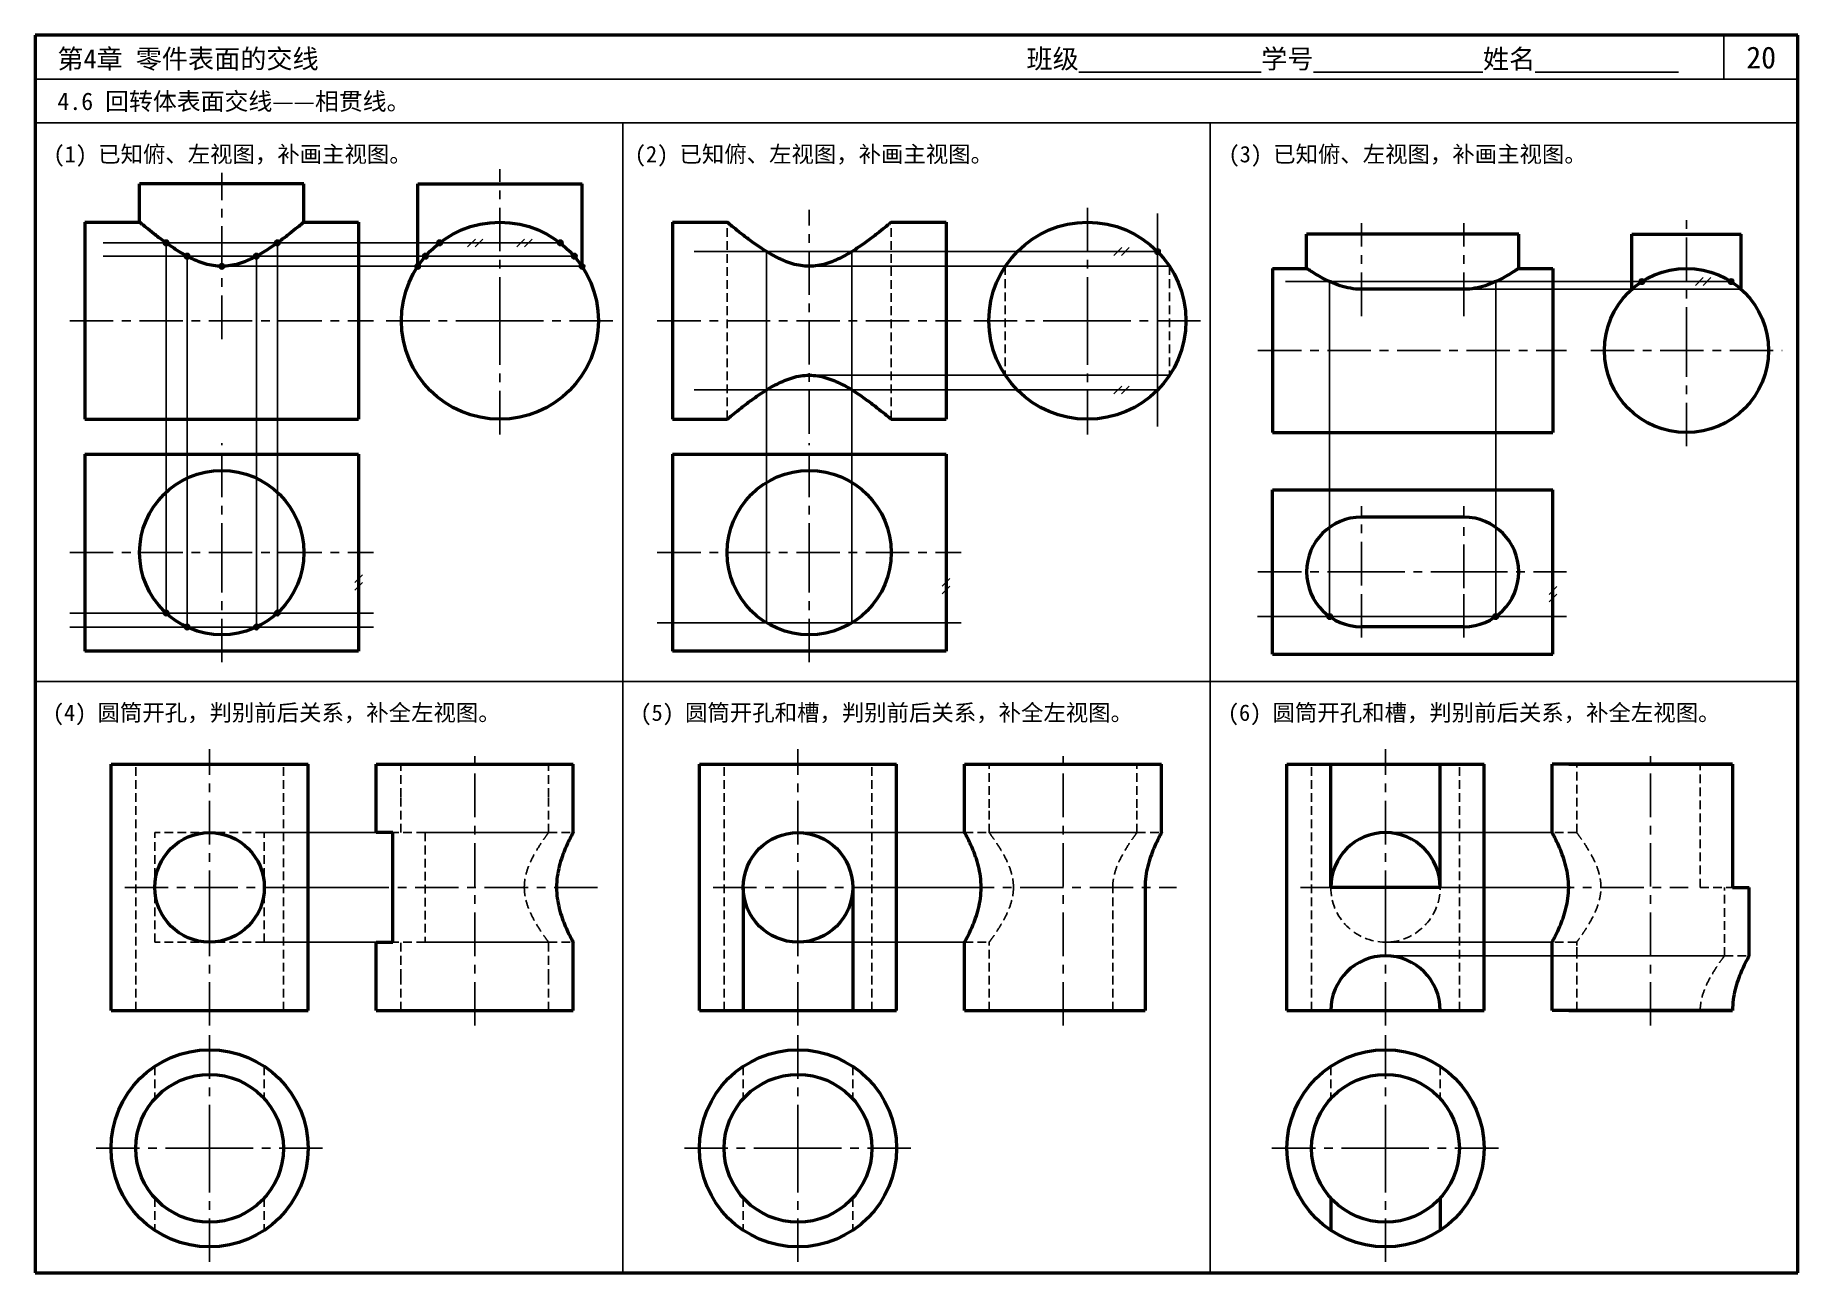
# Model space of a CAD drawing. Header units: millimetres. Extents: x 0 to 322, y 0 to 226.
import ezdxf

# ---------------------------------------------------------------- set-up
doc = ezdxf.new("R2010")
doc.units = ezdxf.units.MM
doc.header["$LTSCALE"] = 0.25
doc.linetypes.add('CENTER', pattern=[50.8, 31.75, -6.35, 6.35, -6.35])
doc.linetypes.add('HIDDEN', pattern=[9.525, 6.35, -3.175])
for name, color, linetype in [('点画线层', 7, 'CENTER'), ('答案', 1, 'Continuous'), ('虚线层', 7, 'HIDDEN'), ('辅助线层', 6, 'Continuous')]:
    doc.layers.add(name, color=color, linetype=linetype)
doc.layers.add('粗实线层', color=7, linetype='Continuous', lineweight=50)
doc.styles.add('宋体', font='SimSun.ttf', dxfattribs={"height": 3.5})

msp = doc.modelspace()

# ---------------------------------------------------------------- hatches: boundary and pattern name
at = {"layer": '答案'}
h = msp.add_hatch(color=256, dxfattribs=at)
h.dxf.hatch_style = 1
edge = h.paths.add_edge_path()
edge.add_arc((34.07, 183.81), 0.5, 0, 360)
at = {"layer": '辅助线层'}
h = msp.add_hatch(color=256, dxfattribs=at)
h.dxf.hatch_style = 1
edge = h.paths.add_edge_path()
edge.add_arc((23.91, 188.09), 0.5, 0, 360)
h = msp.add_hatch(color=256, dxfattribs=at)
h.dxf.hatch_style = 1
edge = h.paths.add_edge_path()
edge.add_arc((44.23, 188.09), 0.5, 0, 360)
h = msp.add_hatch(color=256, dxfattribs=at)
h.dxf.hatch_style = 1
edge = h.paths.add_edge_path()
edge.add_arc((73.86, 188.09), 0.5, 0, 360)
h = msp.add_hatch(color=256, dxfattribs=at)
h.dxf.hatch_style = 1
edge = h.paths.add_edge_path()
edge.add_arc((95.92, 188.09), 0.5, 0, 360)
h = msp.add_hatch(color=256, dxfattribs=at)
h.dxf.hatch_style = 1
edge = h.paths.add_edge_path()
edge.add_arc((205.04, 186.5), 0.5, 0, 360)
h = msp.add_hatch(color=256, dxfattribs=at)
h.dxf.hatch_style = 1
edge = h.paths.add_edge_path()
edge.add_arc((27.74, 185.66), 0.5, 0, 360)
h = msp.add_hatch(color=256, dxfattribs=at)
h.dxf.hatch_style = 1
edge = h.paths.add_edge_path()
edge.add_arc((40.4, 185.66), 0.5, 0, 360)
h = msp.add_hatch(color=256, dxfattribs=at)
h.dxf.hatch_style = 1
edge = h.paths.add_edge_path()
edge.add_arc((69.89, 183.81), 0.5, 0, 360)
h = msp.add_hatch(color=256, dxfattribs=at)
h.dxf.hatch_style = 1
edge = h.paths.add_edge_path()
edge.add_arc((71.29, 185.66), 0.5, 0, 360)
h = msp.add_hatch(color=256, dxfattribs=at)
h.dxf.hatch_style = 1
edge = h.paths.add_edge_path()
edge.add_arc((98.49, 185.66), 0.5, 0, 360)
h = msp.add_hatch(color=256, dxfattribs=at)
h.dxf.hatch_style = 1
edge = h.paths.add_edge_path()
edge.add_arc((99.89, 183.81), 0.5, 0, 360)
h = msp.add_hatch(color=256, dxfattribs=at)
h.dxf.hatch_style = 1
edge = h.paths.add_edge_path()
edge.add_arc((293.52, 181.02), 0.5, 0, 360)
h = msp.add_hatch(color=256, dxfattribs=at)
h.dxf.hatch_style = 1
edge = h.paths.add_edge_path()
edge.add_arc((309.83, 181.02), 0.5, 0, 360)
h = msp.add_hatch(color=256, dxfattribs=at)
h.dxf.hatch_style = 1
edge = h.paths.add_edge_path()
edge.add_arc((23.91, 120.48), 0.5, 0, 360)
h = msp.add_hatch(color=256, dxfattribs=at)
h.dxf.hatch_style = 1
edge = h.paths.add_edge_path()
edge.add_arc((44.23, 120.48), 0.5, 0, 360)
h = msp.add_hatch(color=256, dxfattribs=at)
h.dxf.hatch_style = 1
edge = h.paths.add_edge_path()
edge.add_arc((236.48, 119.84), 0.5, 0, 360)
h = msp.add_hatch(color=256, dxfattribs=at)
h.dxf.hatch_style = 1
edge = h.paths.add_edge_path()
edge.add_arc((266.82, 119.84), 0.5, 0, 360)
h = msp.add_hatch(color=256, dxfattribs=at)
h.dxf.hatch_style = 1
edge = h.paths.add_edge_path()
edge.add_arc((27.74, 117.92), 0.5, 0, 360)
h = msp.add_hatch(color=256, dxfattribs=at)
h.dxf.hatch_style = 1
edge = h.paths.add_edge_path()
edge.add_arc((40.4, 117.92), 0.5, 0, 360)

# ---------------------------------------------------------------- linework, layer by layer
at = {"lineweight": 50}
for p, q in [((322, 226), (0, 226)), ((0, 226), (0, 0)), ((322, 0), (322, 226)), ((0, 0), (322, 0))]:
    msp.add_line(p, q, dxfattribs=at)
for p, q in [((308.49, 218), (308.49, 226)), ((322, 218), (0, 218)), ((322, 210), (0, 210)), ((107.33, 210), (107.33, 0)), ((214.67, 210), (214.67, 0)), ((0, 108), (322, 108))]:
    msp.add_line(p, q)
at = {"layer": '点画线层'}
for p, q in [((84.89, 173.86), (84.89, 201.53)), ((192.22, 173.86), (192.22, 195.54)), ((242.27, 174.72), (242.27, 191.68)), ((261.02, 174.72), (261.02, 191.68)), ((301.67, 168.43), (301.67, 192.33)), ((6.32, 173.86), (61.82, 173.86)), ((64.14, 173.86), (84.89, 173.86)), ((84.89, 153.11), (84.89, 173.86)), ((84.89, 173.86), (105.64, 173.86)), ((113.65, 173.86), (169.15, 173.86)), ((171.47, 173.86), (192.22, 173.86)), ((192.22, 153.11), (192.22, 173.86)), ((192.22, 173.86), (212.97, 173.86)), ((223.39, 168.43), (279.77, 168.43)), ((284.17, 168.43), (319.17, 168.43)), ((301.67, 150.93), (301.67, 168.43)), ((34.07, 128.94), (34.07, 151.51)), ((141.4, 128.94), (141.4, 151.51)), ((242.27, 125.55), (242.27, 139.99)), ((261.02, 125.04), (261.02, 139.99)), ((34.07, 111.51), (34.07, 134.1)), ((141.4, 111.51), (141.4, 134.1)), ((6.32, 131.51), (61.82, 131.51)), ((113.65, 131.51), (169.15, 131.51)), ((242.27, 115.99), (242.27, 129.83)), ((261.02, 115.99), (261.02, 129.83)), ((223.39, 127.99), (242.27, 127.99)), ((242.27, 127.99), (261.02, 127.99)), ((261.02, 127.99), (279.77, 127.99)), ((31.85, 65.53), (31.85, 95.63)), ((80.28, 45.13), (80.28, 95.63)), ((139.35, 65.53), (139.35, 95.63)), ((187.78, 45.13), (187.78, 95.63)), ((246.68, 65.53), (246.68, 95.63)), ((295.11, 45.13), (295.11, 95.63)), ((16.35, 70.38), (47.41, 70.38)), ((123.85, 70.38), (154.91, 70.38)), ((231.18, 70.38), (262.24, 70.38)), ((31.85, 45.13), (31.85, 65.53)), ((139.35, 45.13), (139.35, 65.53)), ((246.68, 45.13), (246.68, 65.53)), ((31.85, 22.72), (31.85, 43.47)), ((139.35, 22.72), (139.35, 43.47)), ((246.68, 22.72), (246.68, 43.47)), ((11.1, 22.72), (31.85, 22.72)), ((31.85, 22.72), (52.6, 22.72)), ((31.85, 1.97), (31.85, 22.72)), ((118.6, 22.72), (139.35, 22.72)), ((139.35, 22.72), (160.1, 22.72)), ((139.35, 1.97), (139.35, 22.72)), ((225.93, 22.72), (246.68, 22.72)), ((246.68, 22.72), (267.43, 22.72)), ((246.68, 1.97), (246.68, 22.72))]:
    msp.add_line(p, q, dxfattribs=at)
at = {"layer": '答案', "linetype": 'CENTER'}
for p, q in [((34.07, 170.51), (34.07, 200.89)), ((141.4, 153.18), (141.4, 194.14)), ((56.69, 70.38), (103.19, 70.38)), ((167.24, 70.38), (208.5, 70.38)), ((273.22, 70.38), (301.96, 70.38))]:
    msp.add_line(p, q, dxfattribs=at)
at = {"layer": '答案', "lineweight": 50}
for p, q in [((49.07, 198.86), (19.07, 198.86)), ((19.07, 191.86), (19.07, 198.86)), ((49.07, 191.86), (49.07, 198.86)), ((9.07, 191.86), (9.07, 155.86)), ((9.07, 191.86), (19.07, 191.86)), ((49.07, 191.86), (59.07, 191.86)), ((59.07, 191.86), (59.07, 155.86)), ((116.4, 191.86), (116.4, 155.86)), ((116.4, 191.86), (126.4, 191.86)), ((156.4, 191.86), (166.4, 191.86)), ((166.4, 191.86), (166.4, 155.86)), ((242.27, 189.68), (232.27, 189.68)), ((232.27, 183.43), (232.27, 189.68)), ((261.02, 189.68), (242.27, 189.68)), ((271.02, 189.68), (261.02, 189.68)), ((271.02, 183.43), (271.02, 189.68)), ((226.02, 183.43), (226.02, 153.43)), ((226.02, 183.43), (232.27, 183.43)), ((271.02, 183.43), (277.27, 183.43)), ((277.27, 183.43), (277.27, 153.43)), ((261.02, 179.61), (242.27, 179.61)), ((9.07, 155.86), (59.07, 155.86)), ((116.4, 155.86), (126.4, 155.86)), ((156.4, 155.86), (166.4, 155.86)), ((226.02, 153.43), (277.27, 153.43)), ((310.08, 92.88), (277.11, 92.88)), ((277.11, 80.38), (277.11, 92.88)), ((310.08, 92.88), (310.08, 70.38)), ((62.28, 80.38), (62.28, 86.88)), ((98.28, 80.38), (98.28, 86.88)), ((169.78, 80.38), (169.78, 84.88)), ((205.78, 80.38), (205.78, 84.88)), ((65.31, 80.38), (62.28, 80.38)), ((65.31, 60.38), (65.31, 80.38)), ((202.75, 70.38), (202.75, 47.88)), ((310.08, 70.38), (313.11, 70.38)), ((313.11, 57.88), (313.11, 70.38)), ((62.28, 60.38), (65.31, 60.38)), ((62.28, 53.88), (62.28, 60.38)), ((98.28, 53.88), (98.28, 60.38)), ((169.78, 47.88), (169.78, 60.38)), ((277.11, 47.88), (277.11, 60.38)), ((169.78, 47.88), (202.75, 47.88)), ((310.08, 47.88), (277.11, 47.88))]:
    msp.add_line(p, q, dxfattribs=at)
at = {"layer": '答案', "linetype": 'HIDDEN'}
for p, q in [((126.4, 155.86), (126.4, 191.86)), ((156.4, 155.86), (156.4, 191.86)), ((281.61, 80.38), (281.61, 92.88)), ((304.18, 70.38), (304.18, 92.88)), ((66.78, 80.38), (66.78, 86.88)), ((93.78, 80.38), (93.78, 86.88)), ((174.28, 80.38), (174.28, 84.88)), ((201.28, 80.38), (201.28, 84.88)), ((71.21, 80.38), (65.31, 80.38)), ((71.21, 80.38), (71.21, 60.38)), ((93.78, 80.38), (98.28, 80.38)), ((169.78, 80.38), (174.28, 80.38)), ((201.28, 80.38), (205.78, 80.38)), ((281.61, 80.38), (277.11, 80.38)), ((196.85, 47.88), (196.85, 70.38)), ((304.18, 70.38), (310.08, 70.38)), ((308.61, 57.88), (308.61, 70.38)), ((71.21, 60.38), (65.31, 60.38)), ((66.78, 53.88), (66.78, 60.38)), ((93.78, 53.88), (93.78, 60.38)), ((93.78, 60.38), (98.28, 60.38)), ((169.78, 60.38), (174.28, 60.38)), ((174.28, 47.88), (174.28, 60.38)), ((281.61, 60.38), (277.11, 60.38)), ((281.61, 47.88), (281.61, 60.38)), ((308.61, 57.88), (313.11, 57.88))]:
    msp.add_line(p, q, dxfattribs=at)
at = {"layer": '答案'}
for p, q in [((165.7, 125.38), (167.11, 126.79)), ((165.7, 123.99), (167.11, 125.4))]:
    msp.add_line(p, q, dxfattribs=at)
msp.add_circle((34.07, 183.81), 0.5, dxfattribs=at)
at = {"layer": '答案', "lineweight": 50}
for points, knots in [([(34.07, 183.81), (33.55, 183.81), (33.03, 183.85), (32.02, 184.01), (31.52, 184.12), (30.04, 184.56), (29.09, 184.96), (27.29, 185.88), (26.44, 186.39), (24.85, 187.41), (24.12, 187.93), (22.84, 188.86), (22.23, 189.32), (21.15, 190.17), (20.67, 190.55), (19.88, 191.19), (19.58, 191.44), (19.27, 191.69), (19.2, 191.76), (19.09, 191.84), (19.07, 191.86), (19.07, 191.86)], [0, 0, 0, 0, 1.5619, 1.5619, 3.123799, 3.123799, 6.247599, 6.247599, 9.371398, 9.371398, 12.495198, 12.495198, 15.492051, 15.492051, 18.488904, 18.488904, 21.485757, 21.485757, 22.984184, 22.984184, 24.482611, 24.482611, 24.482611, 24.482611]), ([(49.07, 191.86), (49.07, 191.86), (49.04, 191.84), (48.94, 191.76), (48.87, 191.69), (48.56, 191.44), (48.25, 191.19), (47.47, 190.55), (46.99, 190.17), (45.91, 189.32), (45.3, 188.86), (44.02, 187.93), (43.29, 187.41), (41.7, 186.39), (40.85, 185.88), (39.05, 184.96), (38.1, 184.56), (36.62, 184.12), (36.12, 184.01), (35.11, 183.85), (34.59, 183.81), (34.07, 183.81)], [73.447832, 73.447832, 73.447832, 73.447832, 74.946258, 74.946258, 76.444685, 76.444685, 79.441538, 79.441538, 82.438391, 82.438391, 85.435244, 85.435244, 88.559044, 88.559044, 91.682843, 91.682843, 94.806643, 94.806643, 96.368542, 96.368542, 97.930442, 97.930442, 97.930442, 97.930442]), ([(141.4, 183.81), (140.88, 183.81), (140.37, 183.85), (139.35, 184.01), (138.85, 184.12), (137.37, 184.56), (136.43, 184.96), (134.62, 185.88), (133.77, 186.39), (132.18, 187.41), (131.45, 187.93), (130.17, 188.86), (129.57, 189.32), (128.48, 190.17), (128, 190.55), (127.22, 191.19), (126.91, 191.44), (126.61, 191.69), (126.53, 191.76), (126.43, 191.84), (126.4, 191.86), (126.4, 191.86)], [0, 0, 0, 0, 1.5619, 1.5619, 3.123799, 3.123799, 6.247599, 6.247599, 9.371398, 9.371398, 12.495198, 12.495198, 15.492051, 15.492051, 18.488904, 18.488904, 21.485757, 21.485757, 22.984184, 22.984184, 24.482611, 24.482611, 24.482611, 24.482611]), ([(156.4, 191.86), (156.4, 191.86), (156.38, 191.84), (156.28, 191.76), (156.2, 191.69), (155.89, 191.44), (155.59, 191.19), (154.8, 190.55), (154.32, 190.17), (153.24, 189.32), (152.64, 188.86), (151.36, 187.93), (150.62, 187.41), (149.04, 186.39), (148.18, 185.88), (146.38, 184.96), (145.43, 184.56), (143.96, 184.12), (143.46, 184.01), (142.44, 183.85), (141.92, 183.81), (141.4, 183.81)], [73.447832, 73.447832, 73.447832, 73.447832, 74.946258, 74.946258, 76.444685, 76.444685, 79.441538, 79.441538, 82.438391, 82.438391, 85.435244, 85.435244, 88.559044, 88.559044, 91.682843, 91.682843, 94.806643, 94.806643, 96.368542, 96.368542, 97.930442, 97.930442, 97.930442, 97.930442]), ([(242.27, 179.61), (241.62, 179.61), (240.95, 179.67), (239.64, 179.9), (239, 180.06), (237.78, 180.46), (237.2, 180.7), (236.13, 181.18), (235.64, 181.42), (234.77, 181.89), (234.36, 182.12), (233.64, 182.55), (233.32, 182.75), (232.8, 183.08), (232.6, 183.21), (232.34, 183.38), (232.27, 183.43), (232.27, 183.43)], [0, 0, 0, 0, 1.972637, 1.972637, 3.945274, 3.945274, 5.91791, 5.91791, 7.890547, 7.890547, 9.841482, 9.841482, 11.792417, 11.792417, 13.743352, 13.743352, 15.694287, 15.694287, 15.694287, 15.694287]), ([(271.02, 183.43), (271.02, 183.43), (270.96, 183.38), (270.7, 183.21), (270.5, 183.08), (269.98, 182.75), (269.66, 182.55), (268.93, 182.12), (268.53, 181.89), (267.66, 181.42), (267.17, 181.18), (266.1, 180.7), (265.52, 180.46), (264.3, 180.06), (263.66, 179.9), (262.35, 179.67), (261.68, 179.61), (261.02, 179.61)], [-15.694287, -15.694287, -15.694287, -15.694287, -13.743352, -13.743352, -11.792417, -11.792417, -9.841482, -9.841482, -7.890547, -7.890547, -5.91791, -5.91791, -3.945274, -3.945274, -1.972637, -1.972637, 0, 0, 0, 0]), ([(126.4, 155.86), (126.4, 155.86), (126.43, 155.88), (126.53, 155.97), (126.61, 156.03), (126.91, 156.28), (127.22, 156.54), (128, 157.17), (128.48, 157.56), (129.57, 158.4), (130.17, 158.86), (131.45, 159.8), (132.18, 160.31), (133.77, 161.34), (134.62, 161.85), (136.43, 162.76), (137.37, 163.17), (138.85, 163.6), (139.35, 163.72), (140.37, 163.87), (140.88, 163.91), (141.4, 163.91)], [73.447832, 73.447832, 73.447832, 73.447832, 74.946258, 74.946258, 76.444685, 76.444685, 79.441538, 79.441538, 82.438391, 82.438391, 85.435244, 85.435244, 88.559044, 88.559044, 91.682843, 91.682843, 94.806643, 94.806643, 96.368542, 96.368542, 97.930442, 97.930442, 97.930442, 97.930442]), ([(141.4, 163.91), (141.92, 163.91), (142.44, 163.87), (143.46, 163.72), (143.96, 163.6), (145.43, 163.17), (146.38, 162.76), (148.18, 161.85), (149.04, 161.34), (150.62, 160.31), (151.36, 159.8), (152.64, 158.86), (153.24, 158.4), (154.32, 157.56), (154.8, 157.17), (155.59, 156.54), (155.89, 156.28), (156.2, 156.03), (156.28, 155.97), (156.38, 155.88), (156.4, 155.86), (156.4, 155.86)], [0, 0, 0, 0, 1.5619, 1.5619, 3.123799, 3.123799, 6.247599, 6.247599, 9.371398, 9.371398, 12.495198, 12.495198, 15.492051, 15.492051, 18.488904, 18.488904, 21.485757, 21.485757, 22.984184, 22.984184, 24.482611, 24.482611, 24.482611, 24.482611]), ([(98.28, 80.38), (98.28, 80.38), (98.25, 80.32), (98.1, 80.06), (98, 79.86), (97.72, 79.35), (97.56, 79.03), (97.21, 78.3), (97.02, 77.89), (96.65, 77.02), (96.45, 76.52), (96.07, 75.44), (95.89, 74.86), (95.59, 73.64), (95.46, 72.99), (95.29, 71.69), (95.25, 71.03), (95.25, 70.38)], [46.386968, 46.386968, 46.386968, 46.386968, 48.315448, 48.315448, 50.243927, 50.243927, 52.172407, 52.172407, 54.100887, 54.100887, 56.037988, 56.037988, 57.975089, 57.975089, 59.91219, 59.91219, 61.849291, 61.849291, 61.849291, 61.849291]), ([(172.81, 70.38), (172.81, 71.03), (172.77, 71.69), (172.6, 72.99), (172.48, 73.64), (172.17, 74.86), (171.99, 75.44), (171.61, 76.52), (171.41, 77.02), (171.04, 77.89), (170.85, 78.3), (170.5, 79.03), (170.34, 79.35), (170.07, 79.86), (169.96, 80.06), (169.82, 80.32), (169.78, 80.38), (169.78, 80.38)], [0, 0, 0, 0, 1.937101, 1.937101, 3.874202, 3.874202, 5.811303, 5.811303, 7.748404, 7.748404, 9.676884, 9.676884, 11.605363, 11.605363, 13.533843, 13.533843, 15.462323, 15.462323, 15.462323, 15.462323]), ([(205.78, 80.38), (205.78, 80.38), (205.75, 80.32), (205.6, 80.06), (205.5, 79.86), (205.22, 79.35), (205.06, 79.03), (204.71, 78.3), (204.52, 77.89), (204.15, 77.02), (203.95, 76.52), (203.57, 75.44), (203.39, 74.86), (203.09, 73.64), (202.96, 72.99), (202.79, 71.69), (202.75, 71.03), (202.75, 70.38)], [46.386968, 46.386968, 46.386968, 46.386968, 48.315448, 48.315448, 50.243927, 50.243927, 52.172407, 52.172407, 54.100887, 54.100887, 56.037988, 56.037988, 57.975089, 57.975089, 59.91219, 59.91219, 61.849291, 61.849291, 61.849291, 61.849291]), ([(277.11, 60.38), (277.11, 60.38), (277.15, 60.44), (277.29, 60.7), (277.4, 60.9), (277.67, 61.42), (277.83, 61.73), (278.18, 62.46), (278.37, 62.88), (278.75, 63.75), (278.94, 64.24), (279.32, 65.32), (279.5, 65.9), (279.81, 67.13), (279.93, 67.77), (280.1, 69.07), (280.15, 69.74), (280.15, 71.03), (280.1, 71.69), (279.93, 72.99), (279.81, 73.64), (279.5, 74.86), (279.32, 75.44), (278.94, 76.52), (278.75, 77.02), (278.37, 77.89), (278.18, 78.3), (277.83, 79.03), (277.67, 79.35), (277.4, 79.86), (277.29, 80.06), (277.15, 80.32), (277.11, 80.38), (277.11, 80.38)], [15.462323, 15.462323, 15.462323, 15.462323, 17.390802, 17.390802, 19.319282, 19.319282, 21.247762, 21.247762, 23.176241, 23.176241, 25.113342, 25.113342, 27.050443, 27.050443, 28.987544, 28.987544, 30.924645, 30.924645, 32.861746, 32.861746, 34.798847, 34.798847, 36.735948, 36.735948, 38.673049, 38.673049, 40.601529, 40.601529, 42.530009, 42.530009, 44.458488, 44.458488, 46.386968, 46.386968, 46.386968, 46.386968]), ([(95.25, 70.38), (95.25, 69.74), (95.29, 69.07), (95.46, 67.77), (95.59, 67.13), (95.89, 65.9), (96.07, 65.32), (96.45, 64.24), (96.65, 63.75), (97.02, 62.88), (97.21, 62.46), (97.56, 61.73), (97.72, 61.42), (98, 60.9), (98.1, 60.7), (98.25, 60.44), (98.28, 60.38), (98.28, 60.38)], [0, 0, 0, 0, 1.937101, 1.937101, 3.874202, 3.874202, 5.811303, 5.811303, 7.748404, 7.748404, 9.676884, 9.676884, 11.605363, 11.605363, 13.533843, 13.533843, 15.462323, 15.462323, 15.462323, 15.462323]), ([(169.78, 60.38), (169.78, 60.38), (169.82, 60.44), (169.96, 60.7), (170.07, 60.9), (170.34, 61.42), (170.5, 61.73), (170.85, 62.46), (171.04, 62.88), (171.41, 63.75), (171.61, 64.24), (171.99, 65.32), (172.17, 65.9), (172.48, 67.13), (172.6, 67.77), (172.77, 69.07), (172.81, 69.74), (172.81, 70.38)], [46.386968, 46.386968, 46.386968, 46.386968, 48.315448, 48.315448, 50.243927, 50.243927, 52.172407, 52.172407, 54.100887, 54.100887, 56.037988, 56.037988, 57.975089, 57.975089, 59.91219, 59.91219, 61.849291, 61.849291, 61.849291, 61.849291]), ([(313.11, 57.88), (313.11, 57.88), (313.08, 57.82), (312.94, 57.56), (312.83, 57.36), (312.56, 56.85), (312.4, 56.53), (312.04, 55.8), (311.85, 55.39), (311.48, 54.52), (311.28, 54.02), (310.91, 52.94), (310.72, 52.36), (310.42, 51.14), (310.29, 50.49), (310.12, 49.19), (310.08, 48.53), (310.08, 47.88)], [-15.462323, -15.462323, -15.462323, -15.462323, -13.533843, -13.533843, -11.605363, -11.605363, -9.676884, -9.676884, -7.748404, -7.748404, -5.811303, -5.811303, -3.874202, -3.874202, -1.937101, -1.937101, 0, 0, 0, 0])]:
    msp.add_open_spline(points, degree=3, knots=knots, dxfattribs=at)
at = {"layer": '答案', "linetype": 'HIDDEN'}
for points, knots in [([(89.35, 70.38), (89.35, 70.72), (89.37, 71.05), (89.44, 71.72), (89.5, 72.05), (89.71, 73.04), (89.91, 73.68), (90.39, 74.89), (90.67, 75.47), (91.23, 76.53), (91.51, 77.02), (92.04, 77.88), (92.31, 78.28), (92.79, 79.01), (93.02, 79.33), (93.39, 79.85), (93.54, 80.05), (93.73, 80.32), (93.78, 80.38), (93.78, 80.38)], [0, 0, 0, 0, 1.00443, 1.00443, 2.00886, 2.00886, 4.01772, 4.01772, 6.026579, 6.026579, 8.035439, 8.035439, 10.004975, 10.004975, 11.97451, 11.97451, 13.944046, 13.944046, 15.913581, 15.913581, 15.913581, 15.913581]), ([(174.28, 80.38), (174.28, 80.38), (174.33, 80.32), (174.53, 80.05), (174.67, 79.85), (175.04, 79.33), (175.27, 79.01), (175.75, 78.28), (176.02, 77.88), (176.55, 77.02), (176.83, 76.53), (177.39, 75.47), (177.67, 74.89), (178.15, 73.68), (178.35, 73.04), (178.56, 72.05), (178.62, 71.72), (178.69, 71.05), (178.71, 70.72), (178.71, 70.38)], [47.740743, 47.740743, 47.740743, 47.740743, 49.710279, 49.710279, 51.679814, 51.679814, 53.64935, 53.64935, 55.618885, 55.618885, 57.627745, 57.627745, 59.636605, 59.636605, 61.645465, 61.645465, 62.649895, 62.649895, 63.654324, 63.654324, 63.654324, 63.654324]), ([(196.85, 70.38), (196.85, 70.72), (196.87, 71.05), (196.94, 71.72), (197, 72.05), (197.21, 73.04), (197.41, 73.68), (197.89, 74.89), (198.17, 75.47), (198.73, 76.53), (199.01, 77.02), (199.54, 77.88), (199.81, 78.28), (200.29, 79.01), (200.52, 79.33), (200.89, 79.85), (201.04, 80.05), (201.23, 80.32), (201.28, 80.38), (201.28, 80.38)], [0, 0, 0, 0, 1.00443, 1.00443, 2.00886, 2.00886, 4.01772, 4.01772, 6.026579, 6.026579, 8.035439, 8.035439, 10.004975, 10.004975, 11.97451, 11.97451, 13.944046, 13.944046, 15.913581, 15.913581, 15.913581, 15.913581]), ([(281.61, 80.38), (281.61, 80.38), (281.66, 80.32), (281.86, 80.05), (282.01, 79.85), (282.38, 79.33), (282.6, 79.01), (283.09, 78.28), (283.35, 77.88), (283.88, 77.02), (284.17, 76.53), (284.73, 75.47), (285, 74.89), (285.48, 73.68), (285.69, 73.04), (285.9, 72.05), (285.95, 71.72), (286.03, 71.05), (286.04, 70.72), (286.04, 70.05), (286.03, 69.71), (285.95, 69.04), (285.9, 68.71), (285.69, 67.73), (285.48, 67.09), (285, 65.87), (284.73, 65.3), (284.17, 64.23), (283.88, 63.74), (283.35, 62.88), (283.09, 62.48), (282.6, 61.75), (282.38, 61.43), (282.01, 60.91), (281.86, 60.71), (281.66, 60.45), (281.61, 60.38), (281.61, 60.38)], [15.913581, 15.913581, 15.913581, 15.913581, 17.883117, 17.883117, 19.852652, 19.852652, 21.822188, 21.822188, 23.791723, 23.791723, 25.800583, 25.800583, 27.809443, 27.809443, 29.818302, 29.818302, 30.822732, 30.822732, 31.827162, 31.827162, 32.831592, 32.831592, 33.836022, 33.836022, 35.844882, 35.844882, 37.853741, 37.853741, 39.862601, 39.862601, 41.832137, 41.832137, 43.801672, 43.801672, 45.771208, 45.771208, 47.740743, 47.740743, 47.740743, 47.740743]), ([(93.78, 60.38), (93.78, 60.38), (93.73, 60.45), (93.54, 60.71), (93.39, 60.91), (93.02, 61.43), (92.79, 61.75), (92.31, 62.48), (92.04, 62.88), (91.51, 63.74), (91.23, 64.23), (90.67, 65.3), (90.39, 65.87), (89.91, 67.09), (89.71, 67.73), (89.5, 68.71), (89.44, 69.04), (89.37, 69.71), (89.35, 70.05), (89.35, 70.38)], [47.740743, 47.740743, 47.740743, 47.740743, 49.710279, 49.710279, 51.679814, 51.679814, 53.64935, 53.64935, 55.618885, 55.618885, 57.627745, 57.627745, 59.636605, 59.636605, 61.645465, 61.645465, 62.649895, 62.649895, 63.654324, 63.654324, 63.654324, 63.654324]), ([(178.71, 70.38), (178.71, 70.05), (178.69, 69.71), (178.62, 69.04), (178.56, 68.71), (178.35, 67.73), (178.15, 67.09), (177.67, 65.87), (177.39, 65.3), (176.83, 64.23), (176.55, 63.74), (176.02, 62.88), (175.75, 62.48), (175.27, 61.75), (175.04, 61.43), (174.67, 60.91), (174.53, 60.71), (174.33, 60.45), (174.28, 60.38), (174.28, 60.38)], [0, 0, 0, 0, 1.00443, 1.00443, 2.00886, 2.00886, 4.01772, 4.01772, 6.026579, 6.026579, 8.035439, 8.035439, 10.004975, 10.004975, 11.97451, 11.97451, 13.944046, 13.944046, 15.913581, 15.913581, 15.913581, 15.913581]), ([(304.18, 47.88), (304.18, 48.22), (304.2, 48.55), (304.28, 49.22), (304.33, 49.55), (304.54, 50.54), (304.75, 51.18), (305.23, 52.39), (305.5, 52.97), (306.06, 54.03), (306.35, 54.52), (306.88, 55.38), (307.14, 55.78), (307.63, 56.51), (307.85, 56.83), (308.22, 57.35), (308.37, 57.55), (308.56, 57.82), (308.61, 57.88), (308.61, 57.88)], [0, 0, 0, 0, 1.00443, 1.00443, 2.00886, 2.00886, 4.01772, 4.01772, 6.026579, 6.026579, 8.035439, 8.035439, 10.004975, 10.004975, 11.97451, 11.97451, 13.944046, 13.944046, 15.913581, 15.913581, 15.913581, 15.913581])]:
    msp.add_open_spline(points, degree=3, knots=knots, dxfattribs=at)
at = {"layer": '粗实线层'}
for p, q in [((69.89, 198.86), (99.89, 198.86)), ((69.89, 183.81), (69.89, 198.86)), ((99.89, 183.81), (99.89, 198.86)), ((291.67, 189.68), (311.67, 189.68)), ((291.67, 179.61), (291.67, 189.68)), ((311.67, 179.61), (311.67, 189.68)), ((9.07, 149.51), (59.07, 149.51)), ((9.07, 149.51), (9.07, 113.51)), ((59.07, 149.51), (59.07, 113.51)), ((116.4, 149.51), (166.4, 149.51)), ((116.4, 149.51), (116.4, 113.51)), ((166.4, 149.51), (166.4, 113.51)), ((226.02, 112.99), (226.02, 142.99)), ((226.02, 142.99), (277.27, 142.99)), ((277.27, 112.99), (277.27, 142.99)), ((261.02, 137.99), (242.27, 137.99)), ((261.02, 117.99), (242.27, 117.99)), ((59.07, 113.51), (9.07, 113.51)), ((166.4, 113.51), (116.4, 113.51)), ((226.02, 112.99), (277.27, 112.99)), ((13.85, 92.88), (49.85, 92.88)), ((13.85, 47.88), (13.85, 92.88)), ((49.85, 47.88), (49.85, 92.88)), ((62.28, 92.88), (98.28, 92.88)), ((62.28, 86.88), (62.28, 92.88)), ((98.28, 86.88), (98.28, 92.88)), ((121.35, 92.88), (157.35, 92.88)), ((121.35, 47.88), (121.35, 92.88)), ((157.35, 47.88), (157.35, 92.88)), ((169.78, 92.88), (205.78, 92.88)), ((169.78, 84.88), (169.78, 92.88)), ((205.78, 84.88), (205.78, 92.88)), ((228.68, 92.88), (264.68, 92.88)), ((228.68, 47.88), (228.68, 92.88)), ((236.68, 70.38), (236.68, 92.88)), ((256.68, 70.38), (256.68, 92.88)), ((264.68, 47.88), (264.68, 92.88)), ((280.15, 92.88), (310.08, 92.88)), ((129.35, 70.38), (129.35, 47.88)), ((149.35, 70.38), (149.35, 47.88)), ((256.68, 70.38), (236.68, 70.38)), ((277.11, 57.88), (277.11, 60.38)), ((313.11, 57.88), (313.11, 60.38)), ((62.28, 47.88), (62.28, 53.88)), ((98.28, 47.88), (98.28, 53.88)), ((13.85, 47.88), (49.85, 47.88)), ((62.28, 47.88), (98.28, 47.88)), ((121.35, 47.88), (157.35, 47.88)), ((228.68, 47.88), (264.68, 47.88)), ((280.15, 47.88), (310.08, 47.88)), ((236.68, 13.65), (236.68, 7.75)), ((256.68, 13.65), (256.68, 7.75))]:
    msp.add_line(p, q, dxfattribs=at)
for centre, radius in [((84.89, 173.86), 18), ((192.22, 173.86), 18), ((301.67, 168.43), 15), ((34.07, 131.51), 15), ((141.4, 131.51), 15), ((31.85, 70.38), 10), ((139.35, 70.38), 10), ((31.85, 22.72), 18), ((139.35, 22.72), 18), ((246.68, 22.72), 18), ((31.85, 22.72), 13.5), ((139.35, 22.72), 13.5), ((246.68, 22.72), 13.5)]:
    msp.add_circle(centre, radius, dxfattribs=at)
for centre, start, end in [((242.27, 127.99), 90, 270), ((261.02, 127.99), 270, 90), ((246.68, 70.38), 360, 180), ((246.68, 47.88), 360, 180)]:
    msp.add_arc(centre, 10, start, end, dxfattribs=at)
at = {"layer": '虚线层'}
for p, q in [((177.22, 183.81), (177.22, 163.91)), ((207.22, 183.81), (207.22, 163.91)), ((18.35, 47.88), (18.35, 92.88)), ((45.35, 47.88), (45.35, 92.88)), ((66.78, 86.88), (66.78, 92.88)), ((93.78, 86.88), (93.78, 92.88)), ((125.85, 47.88), (125.85, 92.88)), ((152.85, 47.88), (152.85, 92.88)), ((174.28, 84.88), (174.28, 92.88)), ((201.28, 84.88), (201.28, 92.88)), ((233.18, 47.88), (233.18, 92.88)), ((260.18, 47.88), (260.18, 92.88)), ((21.85, 60.38), (21.85, 80.38)), ((41.85, 80.38), (21.85, 80.38)), ((41.85, 60.38), (41.85, 80.38)), ((41.85, 60.38), (21.85, 60.38)), ((281.61, 57.88), (281.61, 60.38)), ((308.61, 57.88), (308.61, 60.38)), ((66.78, 47.88), (66.78, 53.88)), ((93.78, 47.88), (93.78, 53.88)), ((21.85, 37.68), (21.85, 31.79)), ((41.85, 37.68), (41.85, 31.79)), ((129.35, 37.68), (129.35, 31.79)), ((149.35, 37.68), (149.35, 31.79)), ((236.68, 37.68), (236.68, 31.79)), ((256.68, 37.68), (256.68, 31.79)), ((21.85, 13.65), (21.85, 7.75)), ((41.85, 13.65), (41.85, 7.75)), ((129.35, 13.65), (129.35, 7.75)), ((149.35, 13.65), (149.35, 7.75))]:
    msp.add_line(p, q, dxfattribs=at)
msp.add_arc((246.68, 70.38), 10, 180, 0, dxfattribs=at)
at = {"layer": '辅助线层'}
for p, q in [((205.04, 193.47), (205.04, 154.53)), ((95.92, 188.09), (12.41, 188.09)), ((23.91, 120.48), (23.91, 188.09)), ((44.23, 120.48), (44.23, 188.09)), ((79, 187.38), (80.41, 188.79)), ((80.39, 187.38), (81.8, 188.79)), ((87.98, 187.38), (89.39, 188.79)), ((89.37, 187.38), (90.78, 188.79)), ((197.07, 185.79), (198.49, 187.21)), ((198.46, 185.79), (199.88, 187.21)), ((98.49, 185.66), (12.41, 185.66)), ((27.74, 117.92), (27.74, 185.66)), ((99.89, 183.81), (34.07, 183.81)), ((40.4, 117.92), (40.4, 185.66)), ((205.04, 186.5), (120.38, 186.5)), ((133.61, 118.7), (133.61, 186.5)), ((207.22, 183.81), (141.4, 183.81)), ((149.19, 118.7), (149.19, 186.5)), ((309.83, 181.02), (228.44, 181.02)), ((236.48, 119.84), (236.48, 181.02)), ((266.82, 119.84), (266.82, 181.02)), ((303.34, 180.31), (304.75, 181.73)), ((304.73, 180.31), (306.14, 181.73)), ((311.67, 179.61), (261.02, 179.61)), ((205.04, 161.23), (120.38, 161.23)), ((207.22, 163.91), (141.4, 163.91)), ((197.07, 160.52), (198.49, 161.93)), ((198.46, 160.52), (199.88, 161.93)), ((58.36, 126.05), (59.78, 127.47)), ((58.36, 124.66), (59.78, 126.08)), ((276.57, 123.89), (277.98, 125.3)), ((276.57, 122.5), (277.98, 123.91)), ((6.32, 120.48), (61.82, 120.48)), ((223.32, 119.84), (279.77, 119.84)), ((6.32, 117.92), (61.82, 117.92)), ((113.65, 118.7), (169.15, 118.7)), ((41.85, 80.38), (62.28, 80.38)), ((71.21, 80.38), (93.78, 80.38)), ((139.35, 80.38), (169.78, 80.38)), ((174.28, 80.38), (201.28, 80.38)), ((246.68, 80.38), (277.11, 80.38)), ((47.41, 70.38), (56.69, 70.38)), ((154.91, 70.38), (167.24, 70.38)), ((262.24, 70.38), (273.22, 70.38)), ((41.85, 60.38), (62.28, 60.38)), ((71.21, 60.38), (93.78, 60.38)), ((139.35, 60.38), (169.78, 60.38)), ((246.68, 60.38), (277.11, 60.38)), ((246.68, 57.88), (308.61, 57.88))]:
    msp.add_line(p, q, dxfattribs=at)
for centre in [(23.91, 188.09), (44.23, 188.09), (73.86, 188.09), (95.92, 188.09), (205.04, 186.5), (27.74, 185.66), (40.4, 185.66), (69.89, 183.81), (71.29, 185.66), (98.49, 185.66), (99.89, 183.81), (293.52, 181.02), (309.83, 181.02), (23.91, 120.48), (44.23, 120.48), (236.48, 119.84), (266.82, 119.84), (27.74, 117.92), (40.4, 117.92)]:
    msp.add_circle(centre, 0.5, dxfattribs=at)

# ---------------------------------------------------------------- texts
at = {"style": '宋体'}
for s, height, p in [('第4章 零件表面的交线', 3.5, (4.05, 219.94)), ('班级%%U              %%U学号%%U             %%U姓名%%U           ', 3.5, (181.1, 219.94)), ('20', 4, (312.6, 219.94)), ('4.6 回转体表面交线——相贯线。', 3.2, (4.05, 212.34)), ('(1) 已知俯、左视图，补画主视图。', 3, (3.33, 202.79)), ('(2) 已知俯、左视图，补画主视图。', 3, (109.53, 202.79)), ('(3) 已知俯、左视图，补画主视图。', 3, (218, 202.79)), ('(4) 圆筒开孔，判别前后关系，补全左视图。', 3, (3.21, 100.79)), ('(5) 圆筒开孔和槽，判别前后关系，补全左视图。', 3, (110.55, 100.79)), ('(6) 圆筒开孔和槽，判别前后关系，补全左视图。', 3, (217.88, 100.79))]:
    msp.add_text(s, height=height, dxfattribs=at).set_placement(p)

doc.saveas('drawing.dxf')
